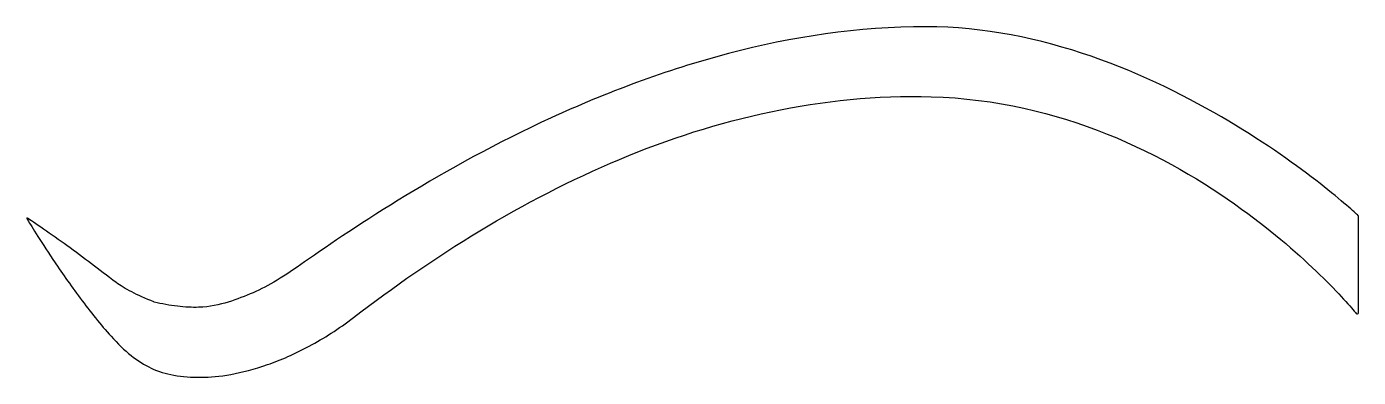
# Model space of a CAD drawing. Extents: x -40 to 74, y -1 to 29.
import ezdxf

# ---------------------------------------------------------------- set-up
doc = ezdxf.new("R2010")
doc.units = 0
doc.layers.add('TSTOP', color=7, linetype='CONTINUOUS')

msp = doc.modelspace()

# ---------------------------------------------------------------- linework, layer by layer
at = {"layer": 'TSTOP', "color": 250}
msp.add_open_spline([(-16.14, 8.64), (-14, 10.14), (-11.06, 12.15), (-7.48, 14.32), (-3.91, 16.49), (0.3, 18.82), (4.97, 20.97), (9.63, 23.11), (14.76, 25.06), (20.16, 26.48), (25.57, 27.9), (31.27, 28.78), (37.08, 28.77), (42.03, 28.77), (46.82, 27.75), (51.22, 26.24), (55.62, 24.72), (59.63, 22.7), (63.01, 20.68), (66.24, 18.76), (68.9, 16.84), (70.81, 15.35), (72.72, 13.86), (73.87, 12.81), (74.06, 12.63), (74.08, 12.62), (74.08, 12.61), (74.09, 12.6), (74.09, 12.59), (74.1, 12.57), (74.1, 12.56), (74.1, 12.56), (74.1, 10.43), (74.1, 10.43), (74.1, 10.43), (74.1, 8.31), (74.1, 8.31), (74.1, 8.31), (74.1, 6.3), (74.1, 6.3), (74.1, 6.3), (74.1, 4.29), (74.1, 4.29), (74.1, 4.25), (74.07, 4.21), (74.03, 4.2), (73.99, 4.19), (73.95, 4.19), (73.92, 4.23), (73.52, 4.7), (72.46, 5.93), (70.8, 7.55), (69.14, 9.16), (66.89, 11.16), (64.1, 13.17), (60.91, 15.48), (57.03, 17.81), (52.57, 19.59), (48.1, 21.38), (43.05, 22.63), (37.52, 22.78), (32.83, 22.91), (28.24, 22.44), (23.78, 21.5), (19.32, 20.57), (15, 19.17), (10.83, 17.42), (6.66, 15.68), (2.66, 13.6), (-1.15, 11.3), (-4.95, 9), (-8.57, 6.49), (-11.95, 3.89), (-13.23, 2.91), (-14.5, 2.1), (-15.74, 1.44), (-16.98, 0.77), (-18.18, 0.25), (-19.31, -0.14), (-20.44, -0.54), (-21.5, -0.81), (-22.45, -0.98), (-23.41, -1.16), (-24.25, -1.23), (-24.96, -1.23), (-25.84, -1.23), (-26.62, -1.18), (-27.33, -1.05), (-28.03, -0.92), (-28.67, -0.73), (-29.27, -0.45), (-29.87, -0.17), (-30.44, 0.19), (-31, 0.64), (-31.57, 1.09), (-32.13, 1.64), (-32.72, 2.29), (-33.6, 3.26), (-34.5, 4.39), (-35.35, 5.53), (-36.2, 6.67), (-37.01, 7.83), (-37.7, 8.86), (-38.26, 9.7), (-38.75, 10.45), (-39.13, 11.06), (-39.51, 11.66), (-39.79, 12.11), (-39.93, 12.35), (-39.95, 12.37), (-39.94, 12.39), (-39.93, 12.4), (-39.91, 12.41), (-39.89, 12.42), (-39.87, 12.4), (-39.69, 12.27), (-39.15, 11.9), (-38.5, 11.45), (-37.86, 11.01), (-37.11, 10.49), (-36.51, 10.05), (-35.74, 9.49), (-35.07, 8.99), (-34.4, 8.48), (-33.73, 7.97), (-33.06, 7.46), (-32.28, 6.88), (-31.93, 6.62), (-31.49, 6.35), (-30.95, 6.08), (-30.42, 5.8), (-29.78, 5.52), (-29.05, 5.22), (-29.04, 5.22), (-29.04, 5.22), (-29.04, 5.22), (-29.04, 5.21), (-29.03, 5.21), (-29.03, 5.21), (-28.37, 5.05), (-27.69, 4.93), (-27.04, 4.85), (-26.39, 4.77), (-25.77, 4.74), (-25.22, 4.76), (-24.27, 4.8), (-23.44, 4.97), (-22.68, 5.21), (-21.93, 5.44), (-21.24, 5.74), (-20.56, 6.01), (-19.89, 6.29), (-19.22, 6.64), (-18.5, 7.08), (-17.78, 7.51), (-17.02, 8.03), (-16.14, 8.64)], degree=3, knots=[0, 0, 0, 0, 1, 1, 1, 2, 2, 2, 3, 3, 3, 4, 4, 4, 5, 5, 5, 6, 6, 6, 7, 7, 7, 8, 8, 8, 9, 9, 9, 10, 10, 10, 11, 11, 11, 12, 12, 12, 13, 13, 13, 14, 14, 14, 15, 15, 15, 16, 16, 16, 17, 17, 17, 18, 18, 18, 19, 19, 19, 20, 20, 20, 21, 21, 21, 22, 22, 22, 23, 23, 23, 24, 24, 24, 25, 25, 25, 26, 26, 26, 27, 27, 27, 28, 28, 28, 29, 29, 29, 30, 30, 30, 31, 31, 31, 32, 32, 32, 33, 33, 33, 34, 34, 34, 35, 35, 35, 36, 36, 36, 37, 37, 37, 38, 38, 38, 39, 39, 39, 40, 40, 40, 41, 41, 41, 42, 42, 42, 43, 43, 43, 44, 44, 44, 45, 45, 45, 46, 46, 46, 47, 47, 47, 48, 48, 48, 49, 49, 49, 50, 50, 50, 51, 51, 51, 52, 52, 52, 52], dxfattribs=at)

doc.saveas('drawing.dxf')
